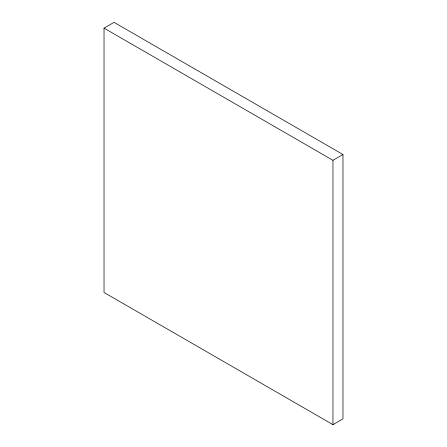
<?xml version="1.0" encoding="UTF-8"?>
<svg xmlns="http://www.w3.org/2000/svg" width="447" height="447" viewBox="0 0 447 447"><rect width="100%" height="100%" fill="white"/><g stroke="black" fill="none" stroke-linecap="round" stroke-linejoin="round"><path stroke-width="0.67" d="M104.028 28.133L114.041 22.35L342.972 154.522L342.972 418.867L332.959 424.65L104.028 292.478L104.028 28.133L332.959 160.305L342.972 154.522M332.959 160.305L332.959 424.65"/></g></svg>
